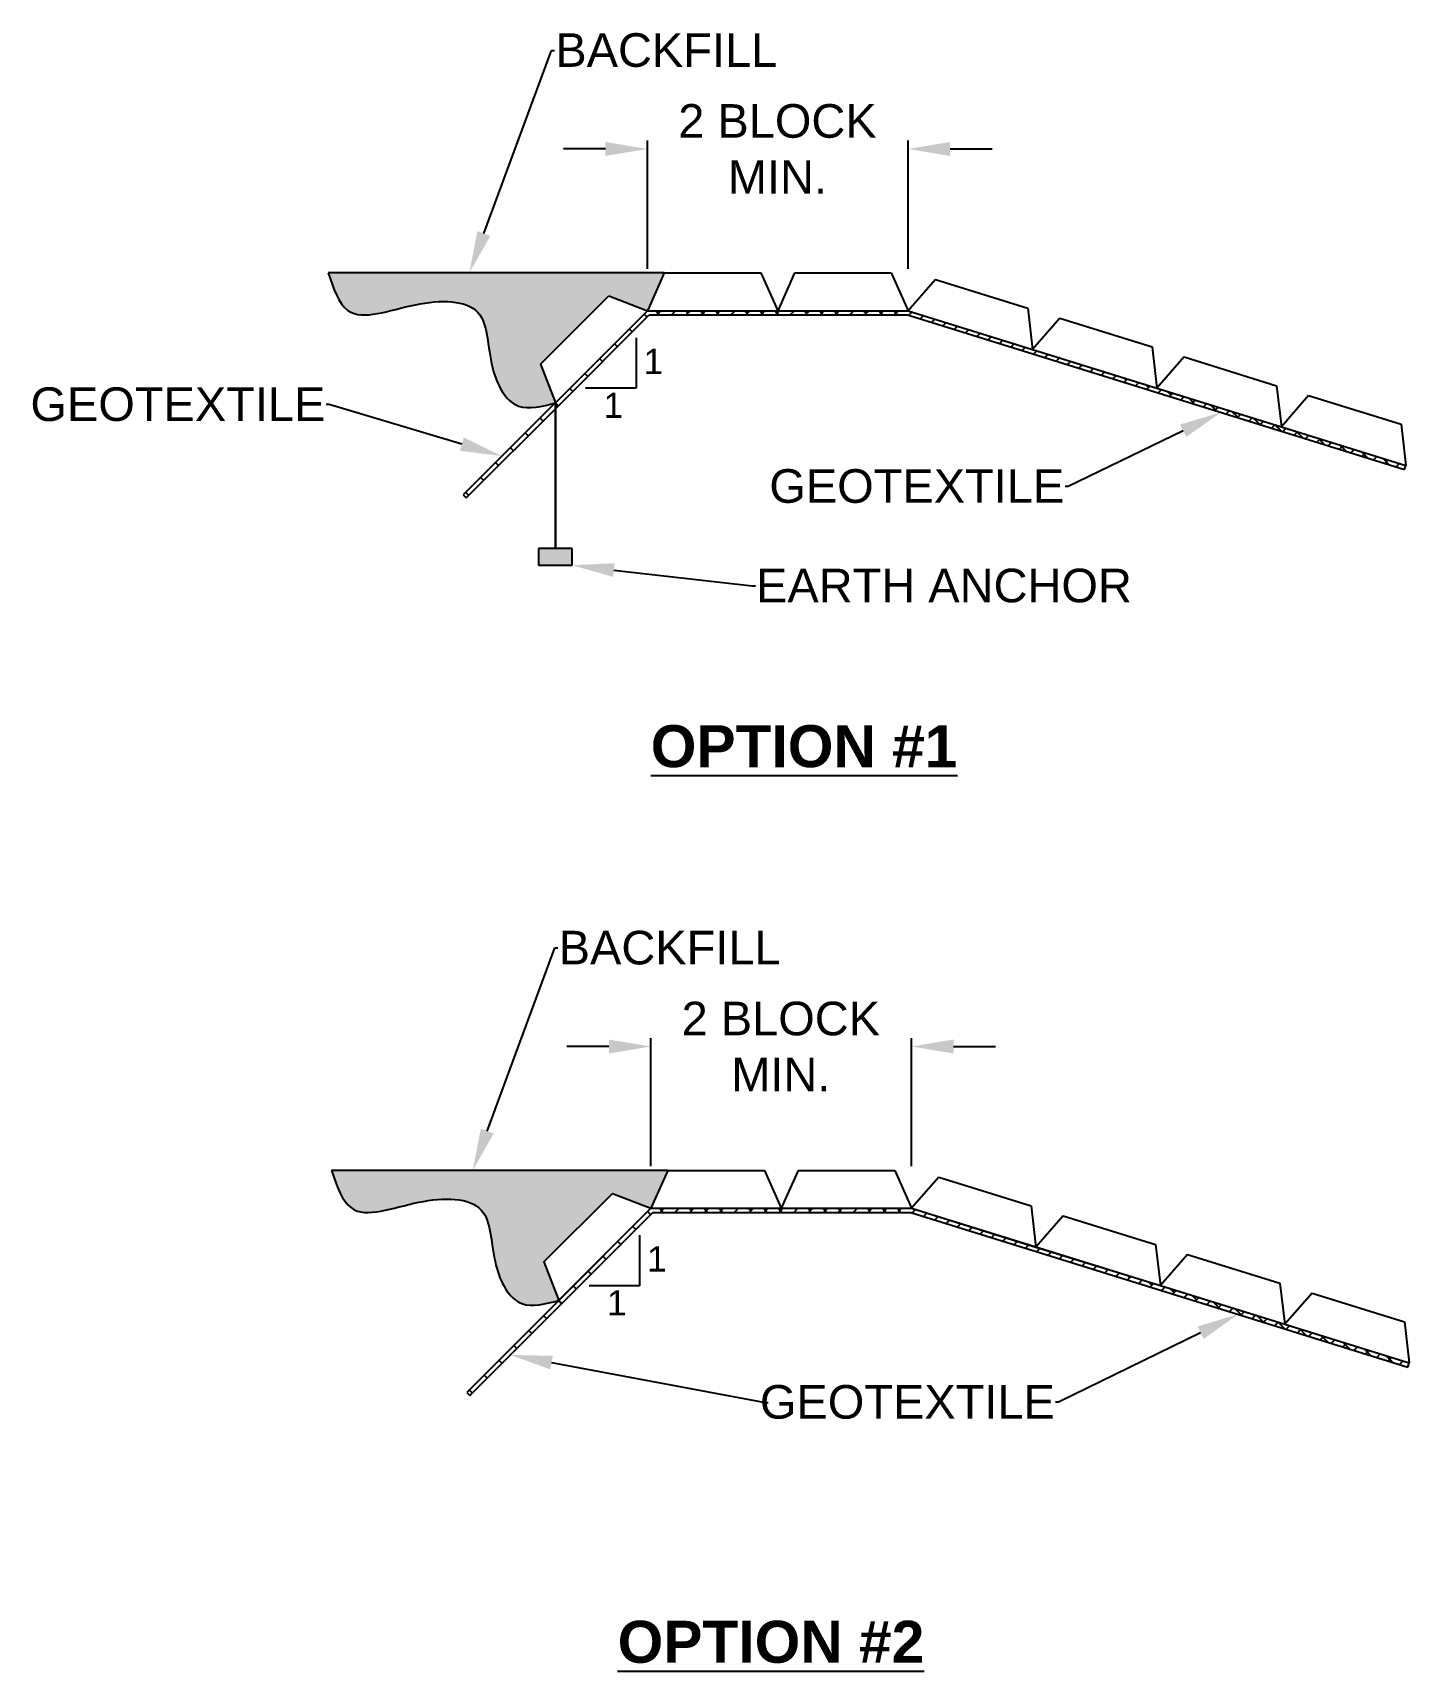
# Model space of a CAD drawing. Header units: inches. Extents: x -65 to 99, y -152 to 43.
import ezdxf
from ezdxf import colors
from ezdxf.entities.mleader import LeaderData, LeaderLine
from ezdxf.math import Vec2, Vec3

# ---------------------------------------------------------------- set-up
doc = ezdxf.new("R2010")
doc.units = ezdxf.units.IN
doc.header["$MEASUREMENT"] = 0
doc.styles.get("Standard").update_dxf_attribs({"font": 'arial.ttf'})
doc.dimstyles.get("Standard").update_dxf_attribs({"dimtxt": 4, "dimasz": 5, "dimexe": 1, "dimexo": 5, "dimgap": 0.09, "dimtad": 0, "dimtih": 1, "dimtoh": 1, "dimdec": 0, "dimzin": 0, "dimdsep": 46, "dimtxsty": 'Standard', "dimcen": 0.09, "dimadec": 0, "dimazin": 0, "dimtfac": 1, "dimtdec": 0, "dimtofl": 0, "dimtmove": 0, "dimatfit": 3, "dimfxl": 1, "dimtolj": 1, "dimtzin": 0, "dimarcsym": 0})
pattern_1 = [(45, (0.4075, -106.8121), (-0.883883, 0.883883), []), (135, (0.4075, -106.8121), (-2.65165, 0.883883), [3.125, -1.875])]

# ---------------------------------------------------------------- blocks, each defined once
blk = doc.blocks.new('*D1')
at = {"color": 0, "lineweight": -2, "transparency": 16777216}
for p, q in [((3.45, 29.28), (-1.55, 29.28)), ((8.45, 15.03), (8.45, 30.28)), ((39.45, 15.03), (39.45, 30.28)), ((44.45, 29.28), (49.45, 29.28))]:
    blk.add_line(p, q, dxfattribs=at)
at = {"color": 0, "transparency": 16777216}
for points in [[(3.45, 30.11), (3.45, 28.45), (8.45, 29.28)], [(44.45, 30.11), (44.45, 28.45), (39.45, 29.28)]]:
    blk.add_solid(points, dxfattribs=at)
at = {"layer": 'Defpoints', "color": 0, "transparency": 16777216}
for p in [(39.45, 29.28), (8.45, 10.03), (39.45, 10.03)]:
    blk.add_point(p, dxfattribs=at)
at = {"color": 0, "transparency": 16777216, "insert": (23.91, 29.28), "char_height": 4, "attachment_point": 5}
blk.add_mtext('\\A1;2 BLOCK\\PMIN.', dxfattribs=at)
blk = doc.blocks.new('*D2')
at = {"color": 0, "lineweight": -2, "transparency": 16777216}
for p, q in [((3.86, -77.53), (-1.14, -77.53)), ((8.86, -91.78), (8.86, -76.53)), ((39.86, -91.78), (39.86, -76.53)), ((44.86, -77.53), (49.86, -77.53))]:
    blk.add_line(p, q, dxfattribs=at)
at = {"color": 0, "transparency": 16777216}
for points in [[(3.86, -76.7), (3.86, -78.36), (8.86, -77.53)], [(44.86, -76.7), (44.86, -78.36), (39.86, -77.53)]]:
    blk.add_solid(points, dxfattribs=at)
at = {"layer": 'Defpoints', "color": 0, "transparency": 16777216}
for p in [(39.86, -77.53), (8.86, -96.78), (39.86, -96.78)]:
    blk.add_point(p, dxfattribs=at)
at = {"color": 0, "transparency": 16777216, "insert": (24.31, -77.53), "char_height": 4, "attachment_point": 5}
blk.add_mtext('\\A1;2 BLOCK\\PMIN.', dxfattribs=at)

msp = doc.modelspace()

# ---------------------------------------------------------------- hatches: boundary and pattern name
h = msp.add_hatch()
h.set_pattern_fill('GRAVEL', color=256, scale=3)
edge = h.paths.add_edge_path()
edge.add_line((10.45, 14.53), (-29.54, 14.53))
edge.add_spline(control_points=[(-29.54, 14.53), (-28.93, 12.7), (-27.32, 7.95), (-19.51, 11.34), (-10.31, 11.36), (-10.74, 3.62), (-7.63, -2.29), (-4.08, -1.35), (-2.51, -0.93)], knot_values=[0, 0, 0, 0, 5.039862, 13.112943, 20.596229, 27.376314, 32.900217, 37.30691, 37.30691, 37.30691, 37.30691], degree=3, periodic=0)
edge.add_line((-2.51, -0.93), (-4.27, 3.66))
edge.add_line((-4.27, 3.66), (3.86, 11.8))
edge.add_line((3.86, 11.8), (8.45, 10.03))
edge.add_line((8.45, 10.03), (10.45, 14.53))
h = msp.add_hatch()
h.set_pattern_fill('ANSI38', color=256, scale=10)
h.paths.add_polyline_path([(39.45, 10.03), (8.45, 10.03), (-2.51, -0.93), (-2.15, -1.29), (8.66, 9.53), (39.38, 9.53), (98.51, -8.86), (98.66, -8.38)])
h = msp.add_hatch()
h.set_pattern_fill('ANSI38', color=256, scale=10)
h.paths.add_polyline_path([(-2.15, -1.29), (-2.51, -0.93), (-13.47, -11.89), (-13.11, -12.25)])
h = msp.add_hatch(color=256)
h.dxf.hatch_style = 1
h.paths.add_polyline_path([(-0.51, -18.26), (-2.51, -18.26), (-4.51, -18.26), (-4.51, -20.26), (-0.51, -20.26)])
h = msp.add_hatch()
h.set_pattern_fill('GRAVEL', color=256, scale=3)
h.set_pattern_definition([(228.0128, (2.56754, -103.8121), (-24, -27), [0.40361, -39.95726]), (184.96974, (2.29754, -104.1121), (36, 3), [0.6926, -68.56777]), (132.51045, (1.60754, -104.1721), (30, -33), [0.48836, -48.3481]), (267.2737, (0.43754, -104.9221), (3, 60), [0.63071, -62.44067]), (292.83365, (0.40754, -105.5521), (-15, 36), [0.618465, -61.22812]), (357.2737, (0.64754, -106.1221), (-60, 3), [0.63071, -62.44067]), (37.69424, (1.27754, -106.1521), (-39, -30), [0.83409, -82.574546]), (72.25533, (1.93754, -105.6421), (21, 66), [0.787464, -77.958964]), (121.42957, (2.17754, -104.8921), (-24, 39), [0.63285, -62.65222]), (175.2364, (1.84754, -104.3521), (33, -3), [0.7225, -35.40229]), (222.39744, (1.12754, -104.2921), (-36, -33), [0.934344, -92.500125]), (138.8141, (3.40754, -104.9521), (-21, 18), [0.3189, -31.57153]), (171.46923, (3.16754, -104.7421), (39, -6), [0.60671, -60.06453]), (225, (2.5675, -104.652), (-3e-16, -3), [0.42426, -3.81838]), (203.1986, (2.35754, -104.2921), (15, 6), [0.22847, -22.61885]), (291.8014, (2.14754, -104.3821), (-3, 9), [0.3231, -15.83239]), (30.9638, (2.26754, -104.6821), (9, 6), [0.52479, -16.96807]), (161.565, (2.7175, -104.4121), (6, -3), [0.37947, -9.10736]), (16.38954, (0.40754, -104.3821), (30, 9), [0.5316, -52.62854]), (70.3462, (0.91754, -104.2321), (-12, -33), [0.44598, -44.15222]), (293.1986, (2.71754, -103.8121), (-6, 15), [0.45694, -22.39037]), (343.61046, (2.89754, -104.2321), (-30, 9), [0.5316, -52.62854]), (339.444, (0.40754, -106.2421), (-15, 6), [0.51264, -25.11937]), (294.77514, (0.88754, -106.4221), (-15, 33), [0.42953, -42.52393]), (66.8014, (2.74754, -106.8121), (6, 15), [0.45694, -22.39037]), (17.354, (2.92754, -106.3921), (-39, -12), [0.50289, -49.78627]), (69.444, (1.27754, -106.8121), (-6, -15), [0.25632, -25.37569]), (101.31, (2.56754, -106.8121), (-3, 12), [0.15297, -15.14409]), (165.9638, (2.53754, -106.6621), (9, -3), [0.61847, -11.75085]), (186.009, (1.93754, -106.5121), (30, 3), [0.57315, -56.74177]), (303.69, (2.26754, -104.9521), (-3, 6), [0.43267, -10.38399]), (353.15723, (2.50754, -105.3121), (51, -6), [0.75538, -74.78269]), (60.9454, (3.25754, -105.4021), (-12, -21), [0.30887, -30.57802]), (90, (3.4075, -105.132), (-3, 3), [0.18, -2.82]), (120.25644, (1.87754, -106.4221), (12, -21), [0.41677, -41.26056]), (48.0128, (1.66754, -106.0621), (24, 27), [0.80722, -39.55366]), (0, (2.2075, -105.462), (3, 3), [0.78, -2.22]), (325.30485, (2.98754, -105.4621), (30, -21), [0.47434, -46.95982]), (254.0546, (3.37754, -105.7321), (-3, -12), [0.4368, -21.40352]), (207.64598, (3.25754, -106.1521), (-57, -30), [0.711195, -70.40842]), (175.42608, (2.62754, -106.4821), (-39, 3), [0.7524, -74.48722])])
edge = h.paths.add_edge_path()
edge.add_spline(control_points=[(-29.14, -92.28), (-28.52, -94.11), (-26.91, -98.86), (-19.1, -95.47), (-9.9, -95.45), (-10.33, -103.19), (-7.22, -109.1), (-3.67, -108.16), (-2.1, -107.74)], knot_values=[0, 0, 0, 0, 5.039862, 13.112943, 20.596229, 27.376314, 32.900217, 37.30691, 37.30691, 37.30691, 37.30691], degree=3, periodic=0)
edge.add_line((-2.1, -107.74), (-3.87, -103.15))
edge.add_line((-3.87, -103.15), (4.27, -95.02))
edge.add_line((4.27, -95.02), (8.86, -96.78))
edge.add_line((8.86, -96.78), (10.86, -92.28))
edge.add_line((10.86, -92.28), (-29.14, -92.28))
h = msp.add_hatch()
h.set_pattern_fill('ANSI38', color=256, scale=10)
h.set_pattern_definition(pattern_1)
h.paths.add_polyline_path([(8.86, -96.78), (-2.1, -107.74), (-1.74, -108.1), (9.07, -97.28), (39.79, -97.28), (98.92, -115.67), (99.07, -115.19), (39.86, -96.78)])
h = msp.add_hatch()
h.set_pattern_fill('ANSI38', color=256, scale=10)
h.set_pattern_definition(pattern_1)
h.paths.add_polyline_path([(-13.06, -118.7), (-12.7, -119.06), (-1.74, -108.1), (-2.1, -107.74)])

# ---------------------------------------------------------------- linework, layer by layer
for p, q in [((10.45, 14.53), (-29.54, 14.53)), ((10.45, 14.53), (8.45, 10.03)), ((10.45, 14.53), (21.95, 14.53)), ((21.95, 14.53), (23.95, 10.03)), ((25.95, 14.53), (23.95, 10.03)), ((25.95, 14.53), (37.45, 14.53)), ((37.45, 14.53), (39.45, 10.03)), ((42.7, 13.73), (39.45, 10.03)), ((42.7, 13.73), (53.68, 10.32)), ((-4.27, 3.66), (3.86, 11.8)), ((3.86, 11.8), (8.45, 10.03)), ((8.45, 10.03), (-13.47, -11.89)), ((-2.51, -0.93), (8.45, 10.03)), ((-2.51, -0.93), (8.45, 10.03)), ((8.45, 10.03), (23.95, 10.03)), ((8.45, 10.03), (39.45, 10.03)), ((23.95, 10.03), (39.45, 10.03)), ((39.45, 10.03), (54.26, 5.43)), ((39.45, 10.03), (98.66, -8.38)), ((53.68, 10.32), (54.26, 5.43)), ((-2.15, -1.29), (8.66, 9.53)), ((8.66, 9.53), (39.38, 9.53)), ((39.38, 9.53), (98.51, -8.86)), ((57.5, 9.13), (54.26, 5.43)), ((57.5, 9.13), (68.48, 5.72)), ((7.09, 6.81), (7.09, 0.81)), ((54.26, 5.43), (69.06, 0.82)), ((68.48, 5.72), (69.06, 0.82)), ((72.3, 4.53), (69.06, 0.82)), ((72.3, 4.53), (83.28, 1.11)), ((-4.27, 3.66), (-2.51, -0.93)), ((7.09, 0.81), (1.09, 0.81)), ((69.06, 0.82), (83.86, -3.78)), ((83.28, 1.11), (83.86, -3.78)), ((-13.11, -12.25), (-2.15, -1.29)), ((-2.15, -1.29), (-2.51, -0.93)), ((87.1, -0.07), (83.86, -3.78)), ((87.1, -0.07), (98.09, -3.49)), ((83.86, -3.78), (98.66, -8.38)), ((98.09, -3.49), (98.66, -8.38)), ((98.51, -8.86), (98.66, -8.38)), ((-13.47, -11.89), (-13.11, -12.25)), ((-2.51, -18.26), (-4.51, -18.26)), ((-4.51, -18.26), (-4.51, -20.26)), ((-0.51, -18.26), (-2.51, -18.26)), ((-0.51, -20.26), (-0.51, -18.26)), ((-4.51, -20.26), (-0.51, -20.26)), ((10.86, -92.28), (-29.14, -92.28)), ((10.86, -92.28), (8.86, -96.78)), ((10.86, -92.28), (22.36, -92.28)), ((22.36, -92.28), (24.36, -96.78)), ((26.36, -92.28), (24.36, -96.78)), ((26.36, -92.28), (37.86, -92.28)), ((37.86, -92.28), (39.86, -96.78)), ((43.11, -93.08), (39.86, -96.78)), ((43.11, -93.08), (54.09, -96.5)), ((-3.87, -103.15), (4.27, -95.02)), ((4.27, -95.02), (8.86, -96.78)), ((8.86, -96.78), (-13.06, -118.7)), ((-2.1, -107.74), (8.86, -96.78)), ((-2.1, -107.74), (8.86, -96.78)), ((-1.74, -108.1), (9.07, -97.28)), ((8.86, -96.78), (24.36, -96.78)), ((8.86, -96.78), (39.86, -96.78)), ((9.07, -97.28), (39.79, -97.28)), ((24.36, -96.78), (39.86, -96.78)), ((39.79, -97.28), (98.92, -115.67)), ((39.86, -96.78), (54.66, -101.39)), ((39.86, -96.78), (99.07, -115.19)), ((54.09, -96.5), (54.66, -101.39)), ((57.91, -97.68), (54.66, -101.39)), ((57.91, -97.68), (68.89, -101.1)), ((7.5, -100), (7.5, -106)), ((54.66, -101.39), (69.46, -105.99)), ((68.89, -101.1), (69.46, -105.99)), ((-3.87, -103.15), (-2.1, -107.74)), ((72.71, -102.28), (69.46, -105.99)), ((72.71, -102.28), (83.69, -105.7)), ((7.5, -106), (1.5, -106)), ((69.46, -105.99), (84.27, -110.59)), ((83.69, -105.7), (84.27, -110.59)), ((87.51, -106.89), (84.27, -110.59)), ((87.51, -106.89), (98.49, -110.3)), ((-12.7, -119.06), (-1.74, -108.1)), ((-1.74, -108.1), (-2.1, -107.74)), ((84.27, -110.59), (99.07, -115.19)), ((98.49, -110.3), (99.07, -115.19)), ((98.92, -115.67), (99.07, -115.19)), ((-13.06, -118.7), (-12.7, -119.06))]:
    msp.add_line(p, q)
at = {"lineweight": 30}
msp.add_line((-2.51, -0.93), (-2.51, -18.26), dxfattribs=at)
for points in [[(-29.54, 14.53), (-27.19, 10.07), (-19.15, 10.75), (-11.72, 9.82), (-9.99, 3.27), (-6.9, -1.31), (-2.51, -0.93)], [(-29.14, -92.28), (-26.78, -96.74), (-18.74, -96.06), (-11.32, -96.99), (-9.58, -103.54), (-6.49, -108.12), (-2.1, -107.74)]]:
    msp.add_spline(points, degree=3)

# ---------------------------------------------------------------- texts
at = {"attachment_point": 1}
for s, width, insert, char_height in [('1', 2.9458, (7.99, 5.5), 3), ('1', 2.9458, (3.22, 0.28), 3), ('{\\fArial|b1|i0|c0|p34;\\LOPTION #1}', 80.8961, (8.84, -39.29), 5), ('1', 2.9458, (8.39, -101.31), 3), ('1', 2.9458, (3.63, -106.53), 3), ('{\\fArial|b1|i0|c0|p34;\\LOPTION #2}', 80.8961, (4.9, -145.87), 5)]:
    msp.add_mtext_dynamic_manual_height_columns(s, width=width, gutter_width=1, heights=[0], dxfattribs=dict(at, insert=insert, char_height=char_height))

# ---------------------------------------------------------------- dimensions: what is measured, and where the dimension line sits
for base, p1, p2, picture, middle in [((39.45, 29.28), (8.45, 10.03), (39.45, 10.03), '*D1', (23.91, 29.28)), ((39.86, -77.53), (8.86, -96.78), (39.86, -96.78), '*D2', (24.31, -77.53))]:
    dim = msp.add_linear_dim(base=base, p1=p1, p2=p2, text='2 BLOCK\\PMIN.', dimstyle='Standard')
    dim.commit()
    dim.dimension.update_dxf_attribs({"geometry": picture, "text_midpoint": middle, "dimtype": 160})

# ---------------------------------------------------------------- leaders
ml = msp.add_multileader_mtext('Standard')
ml.set_content('BACKFILL', color=256)
ml.set_leader_properties()
ml.build(insert=Vec2(0, 0))
ml.multileader.update_dxf_attribs({"dogleg_length": 0.36, "arrow_head_size": 5})
ctx = ml.context
ctx.base_point, ctx.arrow_head_size, ctx.landing_gap_size, ctx.plane_origin = Vec3(-2.6, 41.01), 5, 0.09, Vec3(-12.75, 14.53)
notes = []
notes.append((ctx, [(0, (1, 1, 0), (-2.96, 41.01), (1, 0), 0.36, [(0, [(-12.75, 14.53)], 0, [])])]))
ctx.mtext.insert, ctx.mtext.flow_direction = Vec3(-2.51, 43.05), 5
ml = msp.add_multileader_mtext('Standard')
ml.set_content('GEOTEXTILE', color=256)
ml.set_leader_properties()
ml.build(insert=Vec2(0, 0))
ml.multileader.update_dxf_attribs({"dogleg_length": 0.36, "arrow_head_size": 5})
ctx = ml.context
ctx.base_point, ctx.arrow_head_size, ctx.landing_gap_size, ctx.plane_origin = Vec3(-64.45, -1.13), 5, 0.09, Vec3(-8.85, -7.28)
ctx.text_align_type = 2
notes.append((ctx, [(0, (1, 1, 0), (-29.42, -1.13), (-1, 0), 0.36, [(0, [(-8.85, -7.28)], 0, [])])]))
ctx.mtext.insert, ctx.mtext.alignment, ctx.mtext.flow_direction = Vec3(-29.87, 0.91), 3, 5
ml = msp.add_multileader_mtext('Standard')
ml.set_content('GEOTEXTILE ', color=256)
ml.set_leader_properties()
ml.build(insert=Vec2(0, 0))
ml.multileader.update_dxf_attribs({"dogleg_length": 0.36, "arrow_head_size": 5})
ctx = ml.context
ctx.base_point, ctx.arrow_head_size, ctx.landing_gap_size, ctx.plane_origin = Vec3(23.45, -10.87), 5, 0.09, Vec3(76.68, -2.07)
ctx.text_align_type = 2
notes.append((ctx, [(0, (1, 1, 0), (58.48, -10.87), (-1, 0), 0.36, [(0, [(76.68, -2.07)], 0, [])])]))
ctx.mtext.insert, ctx.mtext.alignment, ctx.mtext.flow_direction = Vec3(58.03, -8.83), 3, 5
ml = msp.add_multileader_mtext('Standard')
ml.set_content('EARTH ANCHOR', color=256)
ml.set_leader_properties()
ml.build(insert=Vec2(0, 0))
ml.multileader.update_dxf_attribs({"dogleg_length": 0.36, "arrow_head_size": 5})
ctx = ml.context
ctx.base_point, ctx.arrow_head_size, ctx.landing_gap_size, ctx.plane_origin = Vec3(21.28, -22.71), 5, 0.09, Vec3(-0.51, -20.26)
notes.append((ctx, [(0, (1, 1, 0), (20.92, -22.71), (1, 0), 0.36, [(0, [(-0.51, -20.26)], 0, [])])]))
ctx.mtext.insert, ctx.mtext.flow_direction = Vec3(21.37, -20.67), 5
ml = msp.add_multileader_mtext('Standard')
ml.set_content('BACKFILL', color=256)
ml.set_leader_properties()
ml.build(insert=Vec2(0, 0))
ml.multileader.update_dxf_attribs({"dogleg_length": 0.36, "arrow_head_size": 5})
ctx = ml.context
ctx.base_point, ctx.arrow_head_size, ctx.landing_gap_size, ctx.plane_origin = Vec3(-2.2, -65.8), 5, 0.09, Vec3(-12.34, -92.28)
notes.append((ctx, [(0, (1, 1, 0), (-2.56, -65.8), (1, 0), 0.36, [(0, [(-12.34, -92.28)], 0, [])])]))
ctx.mtext.insert, ctx.mtext.flow_direction = Vec3(-2.11, -63.76), 5
ml = msp.add_multileader_mtext('Standard')
ml.set_content('GEOTEXTILE', color=256)
ml.set_leader_properties()
ml.build(insert=Vec2(0, 0))
ml.multileader.update_dxf_attribs({"dogleg_length": 0.36, "arrow_head_size": 5})
ctx = ml.context
ctx.base_point, ctx.arrow_head_size, ctx.landing_gap_size, ctx.plane_origin = Vec3(22.33, -119.85), 5, 0.09, Vec3(78.74, -109.39)
ctx.text_align_type = 2
notes.append((ctx, [(0, (1, 1, 0), (57.36, -119.85), (-1, 0), 0.36, [(0, [(78.74, -109.39)], 0, [])])]))
ctx.mtext.insert, ctx.mtext.alignment, ctx.mtext.flow_direction = Vec3(56.91, -117.82), 3, 5
ml = msp.add_multileader_mtext('Standard')
ml.set_content('', color=256)
ml.set_leader_properties()
ml.build(insert=Vec2(0, 0))
ml.multileader.update_dxf_attribs({"dogleg_length": 0.36, "arrow_head_size": 5})
ctx = ml.context
ctx.base_point, ctx.arrow_head_size, ctx.landing_gap_size, ctx.plane_origin = Vec3(22.82, -119.89), 5, 0.09, Vec3(-7.88, -114.23)
notes.append((ctx, [(0, (1, 1, 0), (22.46, -119.89), (1, 0), 0.36, [(0, [(-7.88, -114.23)], 0, [])])]))
ctx.mtext.insert, ctx.mtext.flow_direction = Vec3(22.91, -117.89), 5
for ctx, leaders in notes:
    for number, flags, end, landing, length, lines in leaders:
        leader = LeaderData()
        leader.index, (leader.has_last_leader_line, leader.has_dogleg_vector, leader.attachment_direction) = number, flags
        leader.last_leader_point, leader.dogleg_vector, leader.dogleg_length = Vec3(end), Vec3(landing), length
        for number, points, colour, breaks in lines:
            line = LeaderLine()
            line.index, line.vertices, line.color, line.breaks = number, Vec3.list(points), colors.encode_raw_color(colour), breaks
            leader.lines.append(line)
        ctx.leaders.append(leader)

doc.saveas('drawing.dxf')
